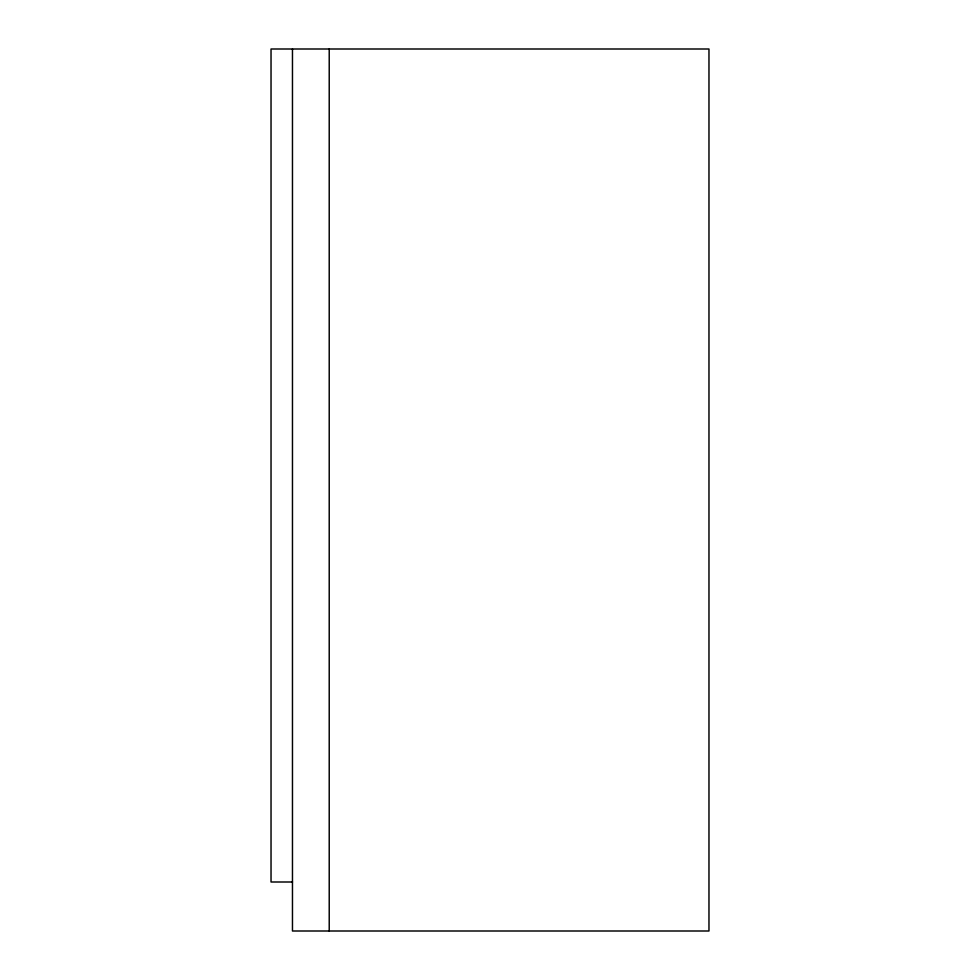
<?xml version="1.0" encoding="UTF-8"?>
<svg xmlns="http://www.w3.org/2000/svg" width="980" height="980" viewBox="0 0 980 980"><rect width="100%" height="100%" fill="white"/><g stroke="black" fill="none" stroke-linecap="round" stroke-linejoin="round"><path stroke-width="1.47" d="M292.469 882L271.031 882L271.031 49L708.969 49L708.969 931L292.469 931L292.469 49M329.219 49L329.219 931"/></g></svg>
